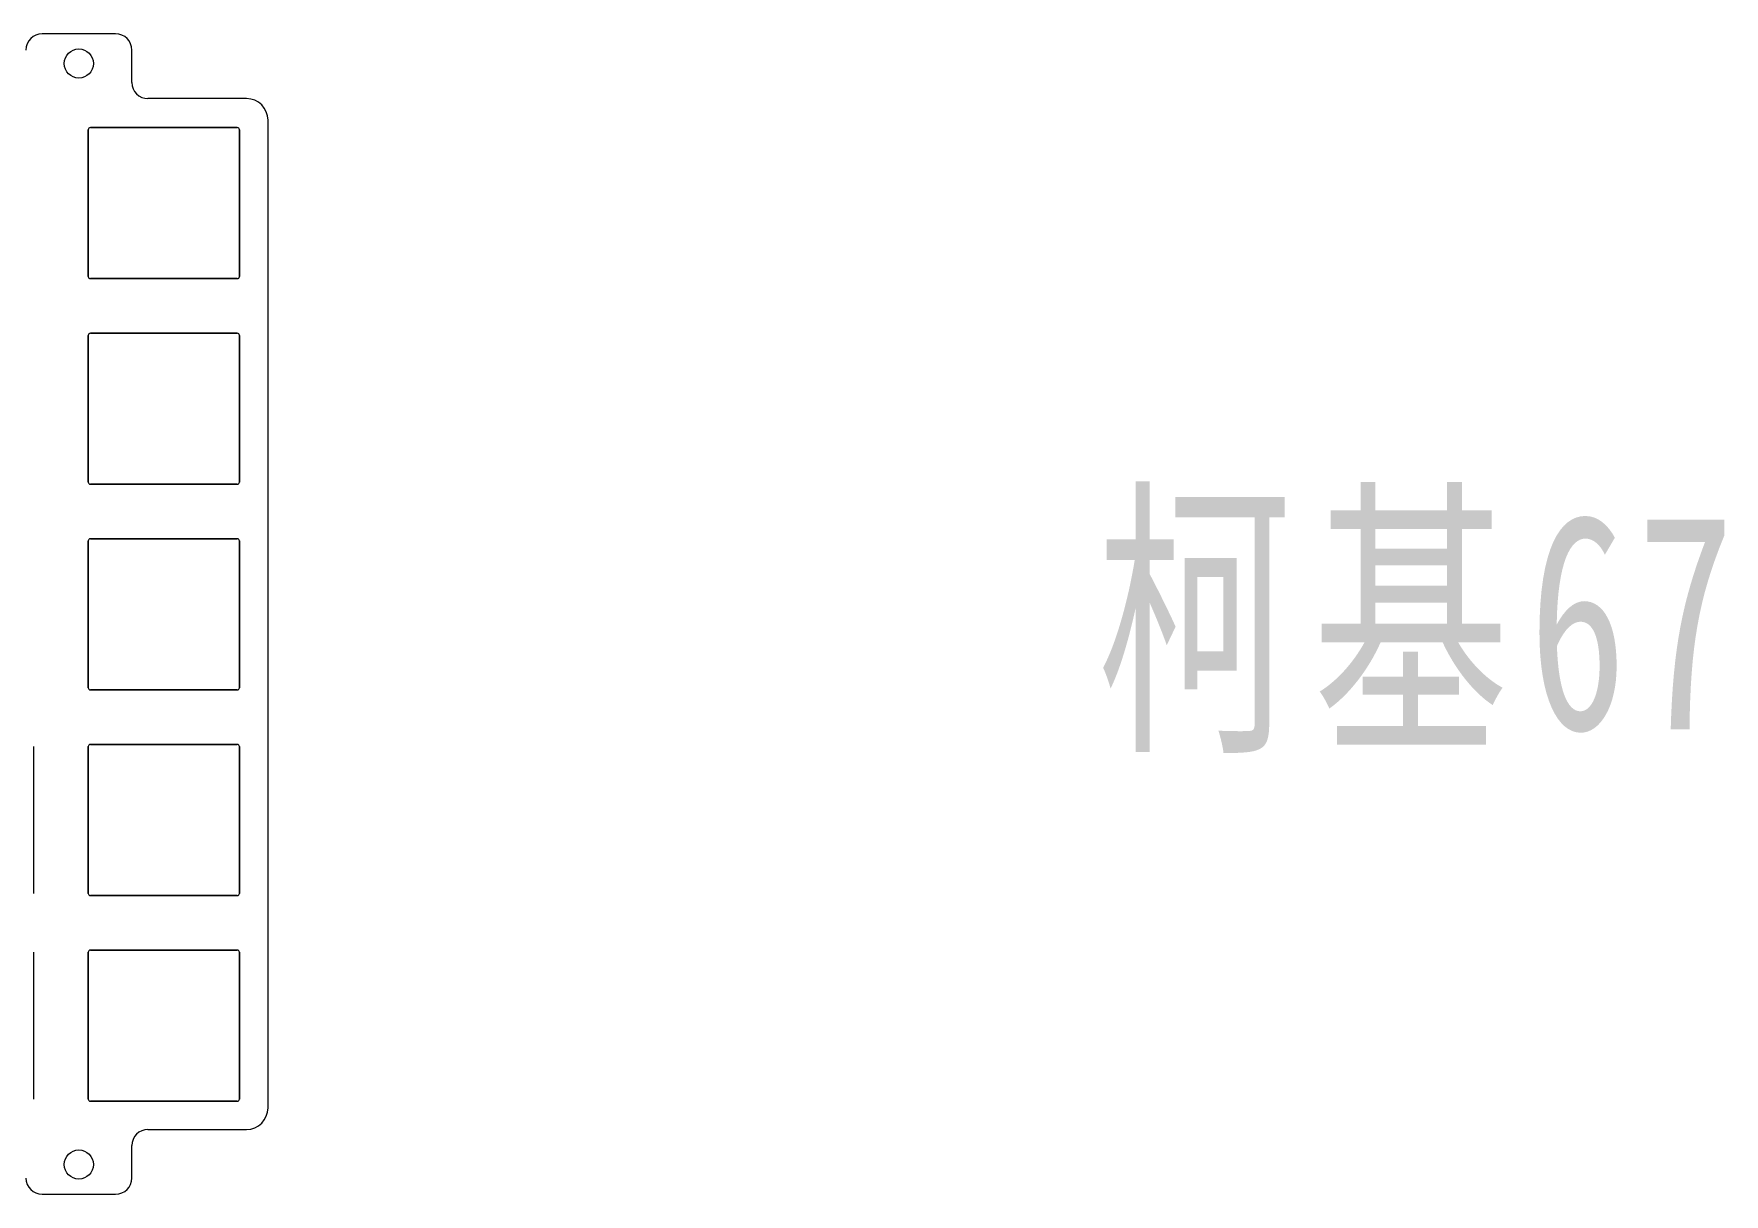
# Model space of a CAD drawing. Header units: millimetres. Extents: x 0 to 440, y 4 to 112.
# Drawn here: x 283.4 to 440, y 4.4 to 111.9 of the extents above; entities that cross this region are included whole.
import ezdxf

# ---------------------------------------------------------------- set-up
doc = ezdxf.new("R2010")
doc.units = ezdxf.units.MM
doc.layers.get('0').update_dxf_attribs({"lineweight": 35})
doc.layers.add('1', color=7, linetype='Continuous', lineweight=18)
doc.styles.add('标准', font='', dxfattribs={"width": 0.667})
doc.styles.get('标准').set_extended_font_data('仿宋_gb2312')

msp = doc.modelspace()

# ---------------------------------------------------------------- linework, layer by layer
at = {"layer": '1', "linetype": 'Continuous', "lineweight": 5}
for p, q in [((290.93, 111.92), (284.12, 111.92)), ((290.93, 111.92), (284.12, 111.92)), ((284.12, 111.92), (284.12, 111.92)), ((290.93, 111.92), (290.93, 111.92)), ((292.43, 107.42), (292.43, 110.42)), ((292.43, 107.42), (292.43, 110.42)), ((292.43, 110.42), (292.43, 110.42)), ((292.43, 107.42), (292.43, 107.42)), ((293.93, 105.92), (293.93, 105.92)), ((303.05, 105.92), (293.93, 105.92)), ((303.05, 105.92), (293.93, 105.92)), ((303.05, 105.92), (303.05, 105.92)), ((305.05, 12.42), (305.05, 103.92)), ((305.05, 12.42), (305.05, 103.92)), ((305.05, 103.92), (305.05, 103.92)), ((288.4, 103.04), (288.4, 103.04)), ((288.4, 89.44), (288.4, 103.04)), ((288.4, 103.04), (288.4, 89.44)), ((302.2, 103.24), (288.6, 103.24)), ((288.6, 103.24), (288.6, 103.24)), ((288.6, 103.24), (302.2, 103.24)), ((302.2, 103.24), (302.2, 103.24)), ((302.4, 89.44), (302.4, 103.04)), ((302.4, 103.04), (302.4, 89.44)), ((302.4, 103.04), (302.4, 103.04)), ((288.4, 89.44), (288.4, 89.44)), ((302.4, 89.44), (302.4, 89.44)), ((288.6, 89.24), (302.2, 89.24)), ((288.6, 89.24), (288.6, 89.24)), ((302.2, 89.24), (288.6, 89.24)), ((302.2, 89.24), (302.2, 89.24)), ((288.4, 83.99), (288.4, 83.99)), ((288.4, 83.99), (288.4, 70.39)), ((288.4, 70.39), (288.4, 83.99)), ((302.2, 84.19), (288.6, 84.19)), ((288.6, 84.19), (288.6, 84.19)), ((288.6, 84.19), (302.2, 84.19)), ((302.2, 84.19), (302.2, 84.19)), ((302.4, 83.99), (302.4, 83.99)), ((302.4, 83.99), (302.4, 70.39)), ((302.4, 70.39), (302.4, 83.99)), ((288.4, 70.39), (288.4, 70.39)), ((288.6, 70.19), (302.2, 70.19)), ((302.2, 70.19), (288.6, 70.19)), ((288.6, 70.19), (288.6, 70.19)), ((302.2, 70.19), (302.2, 70.19)), ((302.4, 70.39), (302.4, 70.39)), ((288.4, 64.94), (288.4, 64.94)), ((288.4, 51.34), (288.4, 64.94)), ((288.4, 64.94), (288.4, 51.34)), ((288.6, 65.14), (302.2, 65.14)), ((302.2, 65.14), (288.6, 65.14)), ((288.6, 65.14), (288.6, 65.14)), ((302.2, 65.14), (302.2, 65.14)), ((302.4, 64.94), (302.4, 51.34)), ((302.4, 64.94), (302.4, 64.94)), ((302.4, 51.34), (302.4, 64.94)), ((288.4, 51.34), (288.4, 51.34)), ((302.2, 51.14), (288.6, 51.14)), ((288.6, 51.14), (302.2, 51.14)), ((288.6, 51.14), (288.6, 51.14)), ((302.2, 51.14), (302.2, 51.14)), ((302.4, 51.34), (302.4, 51.34)), ((283.35, 45.89), (283.35, 45.89)), ((283.35, 32.29), (283.35, 45.89)), ((283.35, 32.29), (283.35, 45.89)), ((288.4, 32.29), (288.4, 45.89)), ((288.4, 45.89), (288.4, 32.29)), ((288.4, 45.89), (288.4, 45.89)), ((288.6, 46.09), (302.2, 46.09)), ((302.2, 46.09), (288.6, 46.09)), ((288.6, 46.09), (288.6, 46.09)), ((302.2, 46.09), (302.2, 46.09)), ((302.4, 45.89), (302.4, 45.89)), ((302.4, 45.89), (302.4, 32.29)), ((302.4, 32.29), (302.4, 45.89)), ((283.35, 32.29), (283.35, 32.29)), ((288.4, 32.29), (288.4, 32.29)), ((302.2, 32.09), (288.6, 32.09)), ((288.6, 32.09), (302.2, 32.09)), ((288.6, 32.09), (288.6, 32.09)), ((302.2, 32.09), (302.2, 32.09)), ((302.4, 32.29), (302.4, 32.29)), ((283.35, 13.24), (283.35, 26.84)), ((283.35, 13.24), (283.35, 26.84)), ((283.35, 26.84), (283.35, 26.84)), ((288.4, 26.84), (288.4, 13.24)), ((288.4, 26.84), (288.4, 26.84)), ((288.4, 13.24), (288.4, 26.84)), ((288.6, 27.04), (288.6, 27.04)), ((288.6, 27.04), (302.2, 27.04)), ((302.2, 27.04), (288.6, 27.04)), ((302.2, 27.04), (302.2, 27.04)), ((302.4, 26.84), (302.4, 26.84)), ((302.4, 26.84), (302.4, 13.24)), ((302.4, 13.24), (302.4, 26.84)), ((283.35, 13.24), (283.35, 13.24)), ((288.4, 13.24), (288.4, 13.24)), ((288.6, 13.04), (302.2, 13.04)), ((288.6, 13.04), (288.6, 13.04)), ((302.2, 13.04), (288.6, 13.04)), ((302.2, 13.04), (302.2, 13.04)), ((302.4, 13.24), (302.4, 13.24)), ((305.05, 12.42), (305.05, 12.42)), ((293.93, 10.42), (293.93, 10.42)), ((293.93, 10.42), (303.05, 10.42)), ((293.93, 10.42), (303.05, 10.42)), ((303.05, 10.42), (303.05, 10.42)), ((292.43, 5.92), (292.43, 8.92)), ((292.43, 5.92), (292.43, 8.92)), ((292.43, 8.92), (292.43, 8.92)), ((292.43, 5.92), (292.43, 5.92)), ((284.12, 4.42), (290.93, 4.42)), ((284.12, 4.42), (290.93, 4.42)), ((284.12, 4.42), (284.12, 4.42)), ((290.93, 4.42), (290.93, 4.42))]:
    msp.add_line(p, q, dxfattribs=at)
for centre in [(287.52, 109.17), (287.52, 109.17), (287.52, 7.17), (287.52, 7.17)]:
    msp.add_circle(centre, 1.35, dxfattribs=at)
for centre, radius, start, end in [((284.12, 110.42), 1.5, 90, 180), ((284.12, 110.42), 1.5, 90, 180), ((290.93, 110.42), 1.5, 0, 90), ((290.93, 110.42), 1.5, 0, 90), ((293.93, 107.42), 1.5, 180, 270), ((293.93, 107.42), 1.5, 180, 270), ((303.05, 103.92), 2, 0, 90), ((303.05, 103.92), 2, 0, 90), ((288.6, 103.04), 0.2, 90, 180), ((288.6, 103.04), 0.2, 90, 180), ((302.2, 103.04), 0.2, 0, 90), ((302.2, 103.04), 0.2, 0, 90), ((288.6, 89.44), 0.2, 180, 270), ((288.6, 89.44), 0.2, 180, 270), ((302.2, 89.44), 0.2, 270, 360), ((302.2, 89.44), 0.2, 270, 360), ((288.6, 83.99), 0.2, 90, 180), ((288.6, 83.99), 0.2, 90, 180), ((302.2, 83.99), 0.2, 0, 90), ((302.2, 83.99), 0.2, 0, 90), ((288.6, 70.39), 0.2, 180, 270), ((288.6, 70.39), 0.2, 180, 270), ((302.2, 70.39), 0.2, 270, 360), ((302.2, 70.39), 0.2, 270, 360), ((288.6, 64.94), 0.2, 90, 180), ((288.6, 64.94), 0.2, 90, 180), ((302.2, 64.94), 0.2, 0, 90), ((302.2, 64.94), 0.2, 0, 90), ((288.6, 51.34), 0.2, 180, 270), ((288.6, 51.34), 0.2, 180, 270), ((302.2, 51.34), 0.2, 270, 360), ((302.2, 51.34), 0.2, 270, 360), ((288.6, 45.89), 0.2, 90, 180), ((288.6, 45.89), 0.2, 90, 180), ((302.2, 45.89), 0.2, 0, 90), ((302.2, 45.89), 0.2, 0, 90), ((288.6, 32.29), 0.2, 180, 270), ((288.6, 32.29), 0.2, 180, 270), ((302.2, 32.29), 0.2, 270, 360), ((302.2, 32.29), 0.2, 270, 360), ((288.6, 26.84), 0.2, 90, 180), ((288.6, 26.84), 0.2, 90, 180), ((302.2, 26.84), 0.2, 0, 90), ((302.2, 26.84), 0.2, 0, 90), ((288.6, 13.24), 0.2, 180, 270), ((288.6, 13.24), 0.2, 180, 270), ((302.2, 13.24), 0.2, 270, 0), ((302.2, 13.24), 0.2, 270, 0), ((303.05, 12.42), 2, 270, 0), ((303.05, 12.42), 2, 270, 0), ((293.93, 8.92), 1.5, 90, 180), ((293.93, 8.92), 1.5, 90, 180), ((284.12, 5.92), 1.5, 180, 270), ((284.12, 5.92), 1.5, 180, 270), ((290.93, 5.92), 1.5, 270, 360), ((290.93, 5.92), 1.5, 270, 360)]:
    msp.add_arc(centre, radius, start, end, dxfattribs=at)

# ---------------------------------------------------------------- texts
at = {"insert": (381.82, 67.5), "char_height": 20, "width": 89.6973, "attachment_point": 1, "line_spacing_factor": 1.15057, "style": '标准'}
msp.add_mtext('\\T1.1;{\\fsimhei|b0|i0|c134|p49;柯基67\\P}', dxfattribs=at)

doc.saveas('drawing.dxf')
